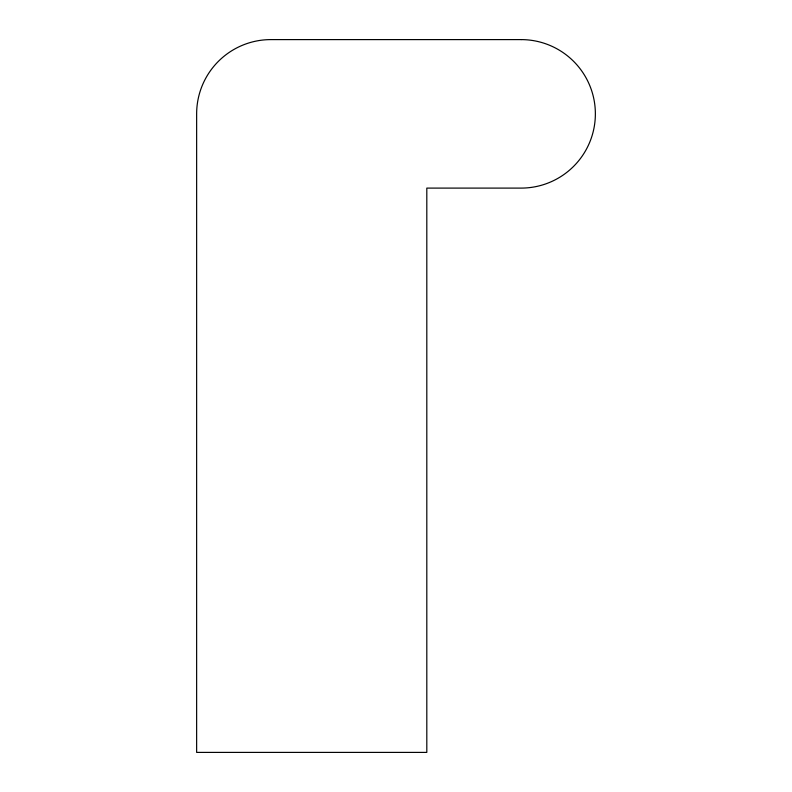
<?xml version="1.0" encoding="UTF-8"?>
<svg xmlns="http://www.w3.org/2000/svg" width="792" height="792" viewBox="0 0 792 792"><rect width="100%" height="100%" fill="white"/><g stroke="black" fill="none" stroke-linecap="round" stroke-linejoin="round"><path stroke-width="1.19" d="M521.116 39.6L270.884 39.6A74.25 74.25 0 0 0 196.644 113.85L196.634 752.4L426.809 752.4L426.809 188.1L521.116 188.1A74.25 74.25 0 0 0 595.366 113.85A74.25 74.25 0 0 0 521.116 39.6"/></g></svg>
